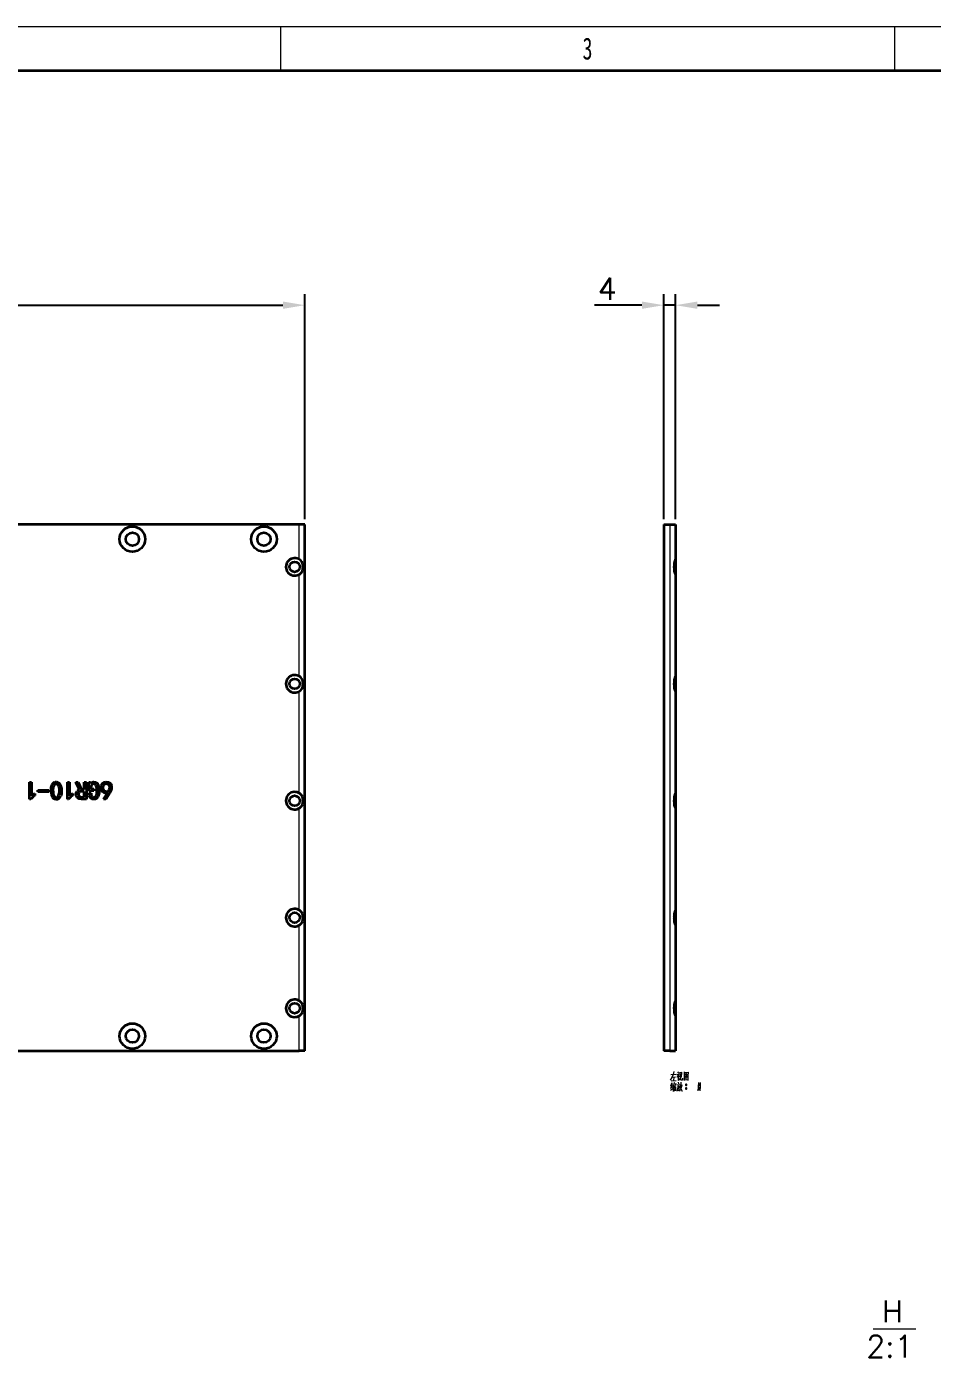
# Model space of a CAD drawing. Header units: millimetres. Extents: x -631 to 3210, y -561 to 2288.
# Drawn here: x -296.8 to 12.9, y -9.8 to 445.5 of the extents above; entities that cross this region are included whole.
import ezdxf
from ezdxf.enums import TextEntityAlignment as Align

# ---------------------------------------------------------------- set-up
doc = ezdxf.new("R2010")
doc.units = ezdxf.units.MM
doc.header["$PDSIZE"] = -5
doc.layers.get('0').update_dxf_attribs({"lineweight": 18})
for name, color, linetype, lineweight in [('尺寸线层', 3, 'Continuous', 18), ('粗实线层', 7, 'Continuous', 35), ('细实线层', 7, 'Continuous', 18)]:
    doc.layers.add(name, color=color, linetype=linetype, lineweight=lineweight)
doc.styles.get("Standard").update_dxf_attribs({"font": 'txt.shx', "bigfont": 'gbcbig.shx'})
doc.styles.add('标准', font='', dxfattribs={"width": 0.667})
doc.styles.get('标准').set_extended_font_data('宋体')
doc.dimstyles.get("Standard").update_dxf_attribs({"dimscale": 3, "dimtxt": 0.18, "dimasz": 0.18, "dimexe": 0.18, "dimexo": 0.0625, "dimgap": 0.09, "dimtad": 0, "dimtih": 1, "dimtoh": 1, "dimdec": 4, "dimzin": 0, "dimdsep": 46, "dimtxsty": 'Standard', "dimcen": 0.09, "dimdle": 0.36, "dimadec": 0, "dimazin": 0, "dimtfac": 1, "dimtdec": 4, "dimtofl": 0, "dimtmove": 0, "dimatfit": 3, "dimfxl": 1, "dimtolj": 1, "dimtzin": 0, "dimarcsym": 0})

# ---------------------------------------------------------------- blocks, each defined once
blk = doc.blocks.new('*X1')
at = {"layer": '粗实线层'}
blk.add_line((-185, 143.5), (205, 143.5), dxfattribs=at)
at = {"layer": '细实线层'}
for p, q in [((-210, 148.5), (210, 148.5)), ((-70, 148.5), (-70, 143.5)), ((0, 148.5), (0, 143.5))]:
    blk.add_line(p, q, dxfattribs=at)
at = {"layer": '尺寸线层', "style": '标准'}
for tag, height, width, p in [('T1', 2.5, 0.667, (-175, 146)), ('T2', 2.5, 0.667, (-105, 146)), ('T3', 2.5, 0.667, (-35, 146)), ('T4', 2.5, 0.667, (35, 146)), ('T5', 2.5, 0.667, (105, 146)), ('T6', 2.5, 0.667, (175, 146)), ('R1', 2.5, 0.667, (207.5, 111.38)), ('SQE', 3.5, 0.667, (-188.18, 80.99)), ('试制车间', 3.5, 0.28375, (-188.18, 73.99)), ('涂装车间（装配）', 3.5, 0.147264, (-188.18, 66.99)), ('涂装车间（涂装）', 3.5, 0.147264, (-188.18, 59.99)), ('国际内装车间', 3.5, 0.189302, (-188.18, 52.99)), ('地铁复合车间', 3.5, 0.186278, (-188.18, 46.02)), ('屏蔽门车间', 3.5, 0.225254, (-188.18, 39.14)), ('R2', 2.5, 0.667, (207.5, 37.12)), ('电器车间', 3.5, 0.292284, (-188.18, 32.21)), ('玻璃钢车间', 3.5, 0.225603, (-188.18, 25.29)), ('城轨内装车间', 3.5, 0.186278, (-188.18, 18.29)), ('不锈钢箱体车间', 3.5, 0.15932, (-188.18, 11.29)), ('门系统总装车间', 3.5, 0.161527, (-188.18, 4.29)), ('座椅厨房车间', 3.5, 0.186516, (-188.18, -2.71)), ('碳钢车间', 3.5, 0.28375, (-188.18, -9.71)), ('铝不锈钢车间', 3.5, 0.186397, (-188.18, -16.71)), ('风挡车间', 3.5, 0.284026, (-188.18, -23.71)), ('风道车间', 3.5, 0.284026, (-188.18, -30.71)), ('动车内装车间', 3.5, 0.186397, (-188.18, -37.71)), ('R3', 2.5, 0.667, (207.5, -37.12)), ('采购部', 3.5, 0.378308, (-188.18, -44.71)), ('检修服务部', 3.5, 0.223014, (-188.18, -51.71)), ('品管部', 3.5, 0.389426, (-188.18, -58.71)), ('生产保障部', 3.5, 0.223356, (-188.18, -65.71)), ('工业化部', 3.5, 0.281557, (-188.18, -72.71)), ('研发部', 3.5, 0.3788, (-188.18, -79.71)), ('旧底图总号', 3, 0.667, (-197.5, -100.5)), ('R4', 2.5, 0.667, (207.5, -111.38)), ('底图总号', 3, 0.667, (-197.5, -113.5)), ('签字', 3, 0.667, (-197.5, -126.5)), ('日期', 3, 0.667, (-197.5, -139.5)), ('B1', 2.5, 0.667, (-175, -146)), ('B2', 2.5, 0.667, (-105, -146)), ('B3', 2.5, 0.667, (-35, -146)), ('B4', 2.5, 0.667, (35, -146)), ('B5', 2.5, 0.667, (105, -146)), ('B6', 2.5, 0.667, (175, -146))]:
    blk.add_attdef(tag, text='', height=height, dxfattribs=dict(at, width=width)).set_placement(p, align=Align.MIDDLE_CENTER)
at = {"layer": '尺寸线层', "style": '标准', "width": 0.667}
blk.add_attdef('图号', text='', height=5.33, rotation=180, dxfattribs=at).set_placement((-160, 138.5), align=Align.MIDDLE_CENTER)
blk = doc.blocks.new('*X21')
at = {"layer": 'Defpoints', "color": 0, "transparency": 16777216}
for p in [(-201.65, 350.2), (-501.65, 275.18), (-201.65, 275.18)]:
    blk.add_point(p, dxfattribs=at)
at = {"layer": '尺寸线层', "color": 0, "linetype": 'Continuous', "lineweight": -2, "transparency": 16777216}
for p, q in [((-501.65, 277.05), (-501.65, 353.95)), ((-201.65, 277.05), (-201.65, 353.95)), ((-494.15, 350.2), (-209.15, 350.2))]:
    blk.add_line(p, q, dxfattribs=at)
at = {"layer": '尺寸线层', "color": 0, "transparency": 16777216}
for points in [[(-494.15, 351.45), (-494.15, 348.95), (-501.65, 350.2)], [(-209.15, 351.45), (-209.15, 348.95), (-201.65, 350.2)]]:
    blk.add_solid(points, dxfattribs=at)
at = {"layer": '尺寸线层', "color": 0, "transparency": 16777216, "insert": (-351.65, 355.82), "char_height": 7.5, "width": 38.5714, "attachment_point": 5, "bg_fill": 3, "box_fill_scale": 1.1, "bg_fill_color": 256, "bg_fill_true_color": 13158600, "bg_fill_transparency": 0}
blk.add_mtext('\\A1;300', dxfattribs=at)
blk = doc.blocks.new('*X23')
at = {"layer": 'Defpoints', "color": 0, "transparency": 16777216}
for p in [(-74.9, 350.2), (-78.9, 275.18), (-74.9, 275.18)]:
    blk.add_point(p, dxfattribs=at)
at = {"layer": '尺寸线层', "color": 0, "linetype": 'Continuous', "lineweight": -2, "transparency": 16777216}
for p, q in [((-78.9, 277.05), (-78.9, 353.95)), ((-74.9, 277.05), (-74.9, 353.95)), ((-86.4, 350.2), (-102.65, 350.2)), ((-74.9, 350.2), (-78.9, 350.2)), ((-67.4, 350.2), (-59.9, 350.2))]:
    blk.add_line(p, q, dxfattribs=at)
at = {"layer": '尺寸线层', "color": 0, "transparency": 16777216}
for points in [[(-86.4, 351.45), (-86.4, 348.95), (-78.9, 350.2)], [(-67.4, 351.45), (-67.4, 348.95), (-74.9, 350.2)]]:
    blk.add_solid(points, dxfattribs=at)
at = {"layer": '尺寸线层', "color": 0, "transparency": 16777216, "insert": (-98.27, 355.82), "char_height": 7.5, "width": 15, "attachment_point": 5, "bg_fill": 3, "box_fill_scale": 1.1, "bg_fill_color": 256, "bg_fill_true_color": 13158600, "bg_fill_transparency": 0}
blk.add_mtext('\\A1;4', dxfattribs=at)
blk = doc.blocks.new('*X71')
at = {"layer": '细实线层', "color": 0}
blk.add_line((-1365.31, 1119.74), (-1350.67, 1119.74), dxfattribs=at)
at = {"layer": '尺寸线层', "color": 0, "char_height": 7.5}
for s, insert, width, attachment_point in [('H', (-1358.7, 1121.99), 9.6429, 8), ('2:1', (-1359.6, 1117.49), 21.9643, 2)]:
    blk.add_mtext(s, dxfattribs=dict(at, insert=insert, width=width, attachment_point=attachment_point))

msp = doc.modelspace()

# ---------------------------------------------------------------- linework, layer by layer
at = {"color": 7, "lineweight": 35}
for p, q in [((-203.652, 275.176), (-499.652, 275.176)), ((-201.652, 95.176), (-201.652, 275.176)), ((-78.896, 275.176), (-78.896, 95.176)), ((-74.896, 258.078), (-74.896, 223.274)), ((-74.896, 218.078), (-74.896, 183.274)), ((-74.896, 178.078), (-74.896, 143.274)), ((-74.896, 138.078), (-74.896, 112.274)), ((-499.652, 95.176), (-203.652, 95.176))]:
    msp.add_line(p, q, dxfattribs=at)
at = {"color": 7, "lineweight": 13, "ltscale": 0.297548}
for p, q in [((-203.652, 263.274), (-203.652, 275.176)), ((-203.652, 95.176), (-203.652, 107.078))]:
    msp.add_line(p, q, dxfattribs=at)
at = {"color": 7, "lineweight": 35, "ltscale": 0.05}
for p, q in [((-201.652, 275.176), (-203.652, 275.176)), ((-78.896, 275.176), (-76.896, 275.176)), ((-76.896, 275.176), (-74.896, 275.176)), ((-201.652, 95.176), (-203.652, 95.176)), ((-76.896, 95.176), (-78.896, 95.176)), ((-76.896, 95.176), (-74.896, 95.176))]:
    msp.add_line(p, q, dxfattribs=at)
at = {"color": 7, "lineweight": 13}
for p, q in [((-76.896, 275.176), (-76.896, 95.176)), ((-203.652, 223.274), (-203.652, 258.078)), ((-203.652, 183.274), (-203.652, 218.078)), ((-203.652, 143.274), (-203.652, 178.078)), ((-203.652, 112.274), (-203.652, 138.078))]:
    msp.add_line(p, q, dxfattribs=at)
at = {"color": 7, "lineweight": 35, "ltscale": 0.297548}
for p, q in [((-74.896, 275.176), (-74.896, 263.274)), ((-74.896, 107.078), (-74.896, 95.176))]:
    msp.add_line(p, q, dxfattribs=at)
at = {"color": 7, "lineweight": 35, "ltscale": 0.03269}
for p, q in [((-75.296, 260.676), (-75.296, 261.983)), ((-75.296, 259.368), (-75.296, 260.676)), ((-75.296, 220.676), (-75.296, 221.983)), ((-75.296, 219.368), (-75.296, 220.676)), ((-75.296, 180.676), (-75.296, 181.983)), ((-75.296, 179.368), (-75.296, 180.676)), ((-75.296, 140.676), (-75.296, 141.983)), ((-75.296, 139.368), (-75.296, 140.676)), ((-75.296, 109.676), (-75.296, 110.983)), ((-75.296, 108.368), (-75.296, 109.676))]:
    msp.add_line(p, q, dxfattribs=at)
at = {"color": 7, "lineweight": 35, "ltscale": 0.064951}
for p, q in [((-74.896, 263.274), (-74.896, 260.676)), ((-74.896, 223.274), (-74.896, 220.676)), ((-74.896, 183.274), (-74.896, 180.676)), ((-74.896, 143.274), (-74.896, 140.676)), ((-74.896, 112.274), (-74.896, 109.676))]:
    msp.add_line(p, q, dxfattribs=at)
at = {"color": 7, "lineweight": 35, "ltscale": 0.064952}
for p, q in [((-74.896, 260.676), (-74.896, 258.078)), ((-74.896, 220.676), (-74.896, 218.078)), ((-74.896, 180.676), (-74.896, 178.078)), ((-74.896, 140.676), (-74.896, 138.078)), ((-74.896, 109.676), (-74.896, 107.078))]:
    msp.add_line(p, q, dxfattribs=at)
at = {"color": 7, "lineweight": 35, "ltscale": 0.016858}
for p, q in [((-295.798, 186.973), (-295.124, 186.973)), ((-282.854, 186.973), (-282.18, 186.973))]:
    msp.add_line(p, q, dxfattribs=at)
at = {"color": 7, "lineweight": 35, "ltscale": 0.144943}
for p, q in [((-295.798, 181.176), (-295.798, 186.973)), ((-282.854, 181.176), (-282.854, 186.973))]:
    msp.add_line(p, q, dxfattribs=at)
at = {"color": 7, "lineweight": 35, "ltscale": 0.116292}
for p, q in [((-295.124, 186.973), (-295.124, 182.322)), ((-282.18, 186.973), (-282.18, 182.322))]:
    msp.add_line(p, q, dxfattribs=at)
at = {"color": 7, "lineweight": 35, "ltscale": 0.072358}
msp.add_line((-278.742, 184.412), (-280.023, 187.007), dxfattribs=at)
at = {"color": 7, "lineweight": 35, "ltscale": 0.020227}
msp.add_line((-280.023, 187.007), (-279.214, 187.007), dxfattribs=at)
at = {"color": 7, "lineweight": 35, "ltscale": 0.069346}
msp.add_line((-279.214, 187.007), (-278, 184.513), dxfattribs=at)
at = {"color": 7, "lineweight": 35, "ltscale": 0.06236}
msp.add_line((-277.124, 184.513), (-277.124, 187.007), dxfattribs=at)
at = {"color": 7, "lineweight": 35, "ltscale": 0.019385}
msp.add_line((-277.124, 187.007), (-276.349, 187.007), dxfattribs=at)
at = {"color": 7, "lineweight": 35, "ltscale": 0.144101}
msp.add_line((-276.349, 187.007), (-276.349, 181.243), dxfattribs=at)
at = {"color": 7, "lineweight": 35, "ltscale": 0.074157}
msp.add_line((-275.506, 184.108), (-275.506, 187.074), dxfattribs=at)
at = {"color": 7, "lineweight": 35, "ltscale": 0.014319}
msp.add_line((-275.506, 187.074), (-274.933, 187.074), dxfattribs=at)
at = {"color": 7, "lineweight": 35, "ltscale": 0.012066}
msp.add_line((-274.933, 187.074), (-274.832, 186.603), dxfattribs=at)
at = {"color": 7, "lineweight": 35, "ltscale": 0.016012}
for p, q in [((-294.012, 183.164), (-294.012, 182.524)), ((-281.068, 183.164), (-281.068, 182.524))]:
    msp.add_line(p, q, dxfattribs=at)
at = {"color": 7, "lineweight": 35, "ltscale": 0.013483}
for p, q in [((-292.933, 183.771), (-292.933, 184.31)), ((-289.09, 184.31), (-289.09, 183.771))]:
    msp.add_line(p, q, dxfattribs=at)
at = {"color": 7, "lineweight": 35, "ltscale": 0.096069}
for p, q in [((-292.933, 184.31), (-289.09, 184.31)), ((-289.09, 183.771), (-292.933, 183.771))]:
    msp.add_line(p, q, dxfattribs=at)
at = {"color": 7, "lineweight": 35, "ltscale": 0.023596}
msp.add_line((-277.124, 183.872), (-278.068, 183.872), dxfattribs=at)
at = {"color": 7, "lineweight": 35, "ltscale": 0.021912}
msp.add_line((-278, 184.513), (-277.124, 184.513), dxfattribs=at)
at = {"color": 7, "lineweight": 35, "ltscale": 0.049719}
msp.add_line((-277.124, 181.883), (-277.124, 183.872), dxfattribs=at)
at = {"color": 7, "lineweight": 35, "ltscale": 0.042969}
msp.add_line((-273.787, 184.108), (-275.506, 184.108), dxfattribs=at)
at = {"color": 7, "lineweight": 35, "ltscale": 0.01853}
msp.add_line((-275.506, 183.232), (-274.765, 183.232), dxfattribs=at)
at = {"color": 7, "lineweight": 35, "ltscale": 0.00927}
msp.add_line((-274.832, 185.119), (-274.832, 184.749), dxfattribs=at)
at = {"color": 7, "lineweight": 35, "ltscale": 0.026123}
msp.add_line((-274.832, 184.749), (-273.787, 184.749), dxfattribs=at)
at = {"color": 7, "lineweight": 35, "ltscale": 0.016011}
msp.add_line((-273.787, 184.749), (-273.787, 184.108), dxfattribs=at)
at = {"color": 7, "lineweight": 35, "ltscale": 0.065921}
msp.add_line((-270.483, 181.176), (-269.068, 183.4), dxfattribs=at)
at = {"color": 7, "lineweight": 35, "ltscale": 0.064054}
msp.add_line((-268.326, 183.333), (-269.708, 181.176), dxfattribs=at)
at = {"color": 7, "lineweight": 35, "ltscale": 0.01012}
for p, q in [((-295.394, 181.176), (-295.798, 181.176)), ((-282.45, 181.176), (-282.854, 181.176))]:
    msp.add_line(p, q, dxfattribs=at)
at = {"color": 7, "lineweight": 35, "ltscale": 0.042139}
msp.add_line((-276.349, 181.243), (-278.034, 181.243), dxfattribs=at)
at = {"color": 7, "lineweight": 35, "ltscale": 0.018542}
msp.add_line((-277.866, 181.883), (-277.124, 181.883), dxfattribs=at)
at = {"color": 7, "lineweight": 35, "ltscale": 0.019373}
msp.add_line((-269.708, 181.176), (-270.483, 181.176), dxfattribs=at)
at = {"color": 7, "lineweight": 35}
for points in [[(-75.296, 261.983), (-75.128, 262.429), (-74.982, 262.839), (-74.907, 263.141), (-74.896, 263.274)], [(-74.896, 258.078), (-74.908, 258.21), (-74.982, 258.513), (-75.236, 259.205), (-75.296, 259.368)], [(-75.296, 221.983), (-75.128, 222.429), (-74.982, 222.839), (-74.907, 223.141), (-74.896, 223.274)], [(-74.896, 218.078), (-74.908, 218.21), (-74.982, 218.513), (-75.236, 219.205), (-75.296, 219.368)], [(-288.113, 186.131), (-287.925, 186.447), (-287.684, 186.723), (-287.491, 186.872), (-287.273, 186.982)], [(-287.273, 186.982), (-287.045, 187.055), (-286.81, 187.094), (-286.572, 187.09), (-286.34, 187.039), (-286.12, 186.947)], [(-286.12, 186.947), (-285.731, 186.701), (-285.562, 186.547), (-285.42, 186.367), (-285.315, 186.164)], [(-274.832, 186.603), (-274.682, 186.77), (-274.394, 186.94)], [(-273.787, 187.074), (-273.348, 187.011), (-272.946, 186.827), (-272.711, 186.647), (-272.506, 186.434)], [(-270.753, 186.704), (-270.464, 186.902), (-270.138, 187.027), (-269.675, 187.091)], [(-269.675, 187.091), (-269.185, 187.072), (-268.944, 187.026), (-268.495, 186.839)], [(-268.495, 186.839), (-268.236, 186.647), (-268.023, 186.407), (-267.821, 186.03)], [(-294.012, 182.524), (-294.624, 182.045), (-295.161, 181.486), (-295.394, 181.176)], [(-295.124, 182.322), (-294.53, 182.821), (-294.012, 183.164)], [(-288.45, 184.58), (-288.387, 185.216), (-288.236, 185.836), (-288.113, 186.131)], [(-287.034, 186.367), (-287.334, 186.13), (-287.535, 185.804), (-287.607, 185.625)], [(-287.431, 182.225), (-287.222, 181.966), (-287.086, 181.869), (-286.931, 181.805), (-286.765, 181.782)], [(-286.225, 186.232), (-286.527, 186.399), (-286.697, 186.435), (-286.87, 186.424), (-287.034, 186.367)], [(-286.765, 181.782), (-286.507, 181.825), (-286.275, 181.944), (-286.031, 182.193)], [(-285.686, 185.221), (-285.819, 185.67), (-285.922, 185.88), (-286.056, 186.071), (-286.225, 186.232)], [(-285.618, 183.569), (-285.579, 184.067), (-285.582, 184.566), (-285.615, 184.896), (-285.686, 185.221)], [(-285.315, 186.164), (-285.109, 185.689), (-284.978, 185.187)], [(-284.894, 183.77), (-284.938, 183.194), (-285.054, 182.629), (-285.146, 182.355)], [(-284.978, 185.187), (-284.923, 184.814), (-284.889, 184.055), (-284.894, 183.77)], [(-281.068, 182.524), (-281.68, 182.045), (-282.217, 181.486), (-282.45, 181.176)], [(-282.18, 182.322), (-281.586, 182.821), (-281.068, 183.164)], [(-279.854, 182.895), (-279.829, 183.23), (-279.744, 183.554), (-279.646, 183.756), (-279.516, 183.939)], [(-279.349, 181.648), (-279.541, 181.838), (-279.686, 182.065), (-279.785, 182.326), (-279.838, 182.599), (-279.854, 182.895)], [(-278.776, 183.67), (-278.9, 183.554), (-278.988, 183.407), (-279.071, 183.072), (-279.079, 182.895)], [(-279.079, 182.895), (-279.054, 182.649), (-278.971, 182.417), (-278.776, 182.153)], [(-278.776, 182.153), (-278.615, 182.045), (-278.437, 181.968), (-278.06, 181.892), (-277.866, 181.883)], [(-275.068, 181.749), (-275.294, 182.162), (-275.44, 182.609), (-275.506, 183.232)], [(-274.562, 186.131), (-274.677, 185.952), (-274.753, 185.753), (-274.8, 185.545), (-274.832, 185.119)], [(-274.765, 183.232), (-274.747, 182.907), (-274.689, 182.588), (-274.528, 182.187)], [(-273.888, 186.434), (-274.116, 186.408), (-274.329, 186.325), (-274.562, 186.131)], [(-274.528, 182.187), (-274.367, 182.009), (-274.166, 181.882), (-273.854, 181.816)], [(-273.113, 185.962), (-273.222, 186.117), (-273.356, 186.251), (-273.518, 186.354), (-273.698, 186.415), (-273.888, 186.434)], [(-273.854, 181.816), (-273.645, 181.84), (-273.448, 181.916), (-273.278, 182.04), (-273.14, 182.2), (-273.032, 182.383)], [(-272.776, 184.243), (-272.806, 184.954), (-272.871, 185.377), (-273.003, 185.782), (-273.113, 185.962)], [(-273.032, 182.383), (-272.951, 182.579), (-272.853, 182.99), (-272.807, 183.366), (-272.776, 184.243)], [(-271.967, 184.31), (-271.98, 183.821), (-272.025, 183.335), (-272.105, 182.892), (-272.232, 182.461), (-272.48, 181.956)], [(-271.427, 185.018), (-271.375, 185.61), (-271.298, 185.897)], [(-270.513, 183.475), (-270.922, 183.774), (-271.091, 183.962), (-271.225, 184.176)], [(-270.381, 186.13), (-270.514, 185.94), (-270.609, 185.731), (-270.708, 185.283), (-270.72, 185.052)], [(-270.72, 185.052), (-270.706, 184.831), (-270.66, 184.614), (-270.572, 184.411), (-270.442, 184.232), (-270.273, 184.086)], [(-269.068, 183.4), (-269.654, 183.311), (-269.932, 183.311), (-270.205, 183.353), (-270.513, 183.475)], [(-269.54, 186.468), (-269.729, 186.472), (-269.916, 186.441), (-270.09, 186.37), (-270.246, 186.263), (-270.381, 186.13)], [(-270.273, 184.086), (-270.012, 183.951), (-269.728, 183.88), (-269.337, 183.872)], [(-269.337, 183.872), (-268.985, 183.993), (-268.694, 184.221), (-268.59, 184.375)], [(-268.59, 184.375), (-268.442, 184.739), (-268.386, 185.126), (-268.394, 185.322)], [(-75.296, 181.983), (-75.128, 182.429), (-74.982, 182.839), (-74.907, 183.141), (-74.896, 183.274)], [(-286.765, 181.142), (-287.12, 181.191), (-287.445, 181.338), (-287.634, 181.484), (-287.8, 181.656)], [(-278.034, 181.243), (-278.593, 181.299), (-278.862, 181.376), (-279.116, 181.492), (-279.349, 181.648)], [(-273.854, 181.176), (-274.132, 181.198), (-274.401, 181.267), (-274.652, 181.385), (-274.876, 181.549), (-275.068, 181.749)], [(-272.48, 181.956), (-272.675, 181.697), (-272.893, 181.49), (-273.137, 181.335), (-273.408, 181.232), (-273.854, 181.176)], [(-74.896, 178.078), (-74.908, 178.21), (-74.982, 178.513), (-75.236, 179.205), (-75.296, 179.368)], [(-75.296, 141.983), (-75.128, 142.429), (-74.982, 142.839), (-74.907, 143.141), (-74.896, 143.274)], [(-74.896, 138.078), (-74.908, 138.21), (-74.982, 138.513), (-75.236, 139.205), (-75.296, 139.368)], [(-75.296, 110.983), (-75.128, 111.429), (-74.982, 111.839), (-74.907, 112.141), (-74.896, 112.274)], [(-74.896, 107.078), (-74.908, 107.21), (-74.982, 107.513), (-75.236, 108.205), (-75.296, 108.368)]]:
    msp.add_lwpolyline(points, dxfattribs=at)
at = {"color": 7, "lineweight": 13}
for points in [[(-76.536, 86.986), (-74.716, 87.126)], [(-75.731, 87.056), (-76.186, 86.006)], [(-75.521, 88.001), (-75.731, 87.056)], [(-73.841, 87.231), (-74.016, 86.741), (-74.506, 86.006)], [(-74.471, 87.021), (-73.911, 87.091)], [(-74.191, 87.896), (-73.911, 87.476)], [(-74.016, 86.741), (-74.016, 84.956)], [(-74.016, 86.566), (-73.701, 86.251)], [(-73.421, 87.861), (-73.421, 86.181)], [(-72.756, 87.686), (-73.421, 87.616)], [(-73.106, 87.266), (-73.211, 86.216)], [(-72.826, 86.111), (-72.756, 87.791)], [(-71.986, 87.896), (-71.986, 86.426), (-71.986, 84.921)], [(-71.986, 87.861), (-71.986, 86.461), (-71.986, 85.061)], [(-70.516, 87.721), (-71.986, 87.581)], [(-71.216, 87.441), (-71.776, 86.636)], [(-71.461, 86.881), (-70.761, 86.146)], [(-71.426, 87.091), (-70.971, 87.161)], [(-71.426, 86.391), (-71.216, 86.671)], [(-71.216, 86.671), (-70.866, 87.301)], [(-70.551, 85.096), (-70.551, 86.461), (-70.516, 87.861)], [(-76.186, 86.006), (-76.746, 85.131)], [(-76.676, 81.701), (-75.976, 82.086)], [(-76.221, 83.136), (-76.641, 82.996)], [(-76.151, 84.151), (-76.606, 83.066)], [(-76.571, 82.366), (-76.046, 82.541)], [(-76.081, 83.381), (-76.536, 82.366)], [(-76.431, 84.886), (-74.716, 84.991)], [(-75.766, 82.856), (-76.081, 82.366)], [(-76.046, 86.076), (-74.961, 86.181)], [(-75.836, 83.836), (-75.941, 83.276)], [(-75.836, 83.696), (-74.786, 83.836)], [(-75.591, 83.416), (-75.766, 82.856)], [(-75.731, 82.926), (-75.731, 81.211)], [(-75.521, 86.111), (-75.556, 84.921)], [(-75.521, 83.136), (-74.821, 83.241)], [(-75.451, 84.326), (-75.276, 83.941)], [(-75.451, 82.716), (-75.416, 81.316)], [(-75.451, 82.611), (-74.926, 82.681)], [(-75.416, 82.051), (-75.031, 82.121)], [(-75.206, 83.171), (-75.276, 82.611)], [(-74.891, 82.786), (-74.961, 81.386)], [(-74.751, 83.941), (-74.891, 83.486)], [(-73.981, 83.556), (-74.086, 82.646), (-74.191, 82.226), (-74.506, 81.351)], [(-74.471, 83.486), (-73.421, 83.626)], [(-73.666, 83.066), (-73.771, 82.226), (-73.911, 81.386), (-74.121, 81.666)], [(-74.051, 82.891), (-73.666, 82.961)], [(-73.981, 84.396), (-73.876, 83.836)], [(-73.911, 84.956), (-73.631, 85.236)], [(-73.631, 85.236), (-73.386, 85.586)], [(-73.281, 83.066), (-73.456, 82.506)], [(-73.211, 86.216), (-73.386, 85.586)], [(-73.351, 82.821), (-72.791, 81.386)], [(-73.141, 83.696), (-73.281, 83.066)], [(-73.001, 82.436), (-73.281, 81.806)], [(-73.211, 83.311), (-72.511, 83.451)], [(-73.071, 84.431), (-73.141, 83.696)], [(-73.071, 85.236), (-73.071, 86.321)], [(-72.931, 85.131), (-73.071, 85.236)], [(-72.791, 83.381), (-73.001, 82.436)], [(-72.511, 85.131), (-72.931, 85.131)], [(-72.511, 85.761), (-72.511, 85.131)], [(-71.986, 85.166), (-70.621, 85.271)], [(-71.916, 85.971), (-71.426, 86.391)], [(-71.461, 85.796), (-71.111, 85.411)], [(-71.461, 83.521), (-71.076, 83.521)], [(-71.461, 82.261), (-71.076, 82.261)], [(-71.426, 83.626), (-71.111, 83.626)], [(-71.426, 83.381), (-71.111, 83.381)], [(-71.426, 82.366), (-71.111, 82.366)], [(-71.426, 82.121), (-71.111, 82.121)], [(-71.356, 86.181), (-71.111, 85.901)], [(-70.761, 86.146), (-70.586, 86.181)], [(-70.551, 84.991), (-70.551, 85.096), (-70.621, 85.271)], [(-67.016, 84.256), (-67.121, 82.856), (-67.226, 81.456)], [(-67.016, 83.521), (-66.631, 83.521)], [(-67.016, 82.261), (-66.631, 82.261)], [(-66.981, 83.626), (-66.666, 83.626)], [(-66.981, 83.381), (-66.666, 83.381)], [(-66.981, 82.366), (-66.666, 82.366)], [(-66.981, 82.121), (-66.666, 82.121)], [(-66.421, 84.256), (-66.526, 82.856), (-66.631, 81.456)], [(-74.961, 81.561), (-75.381, 81.491)], [(-73.281, 81.806), (-73.666, 81.281)], [(-72.791, 81.386), (-72.476, 81.386)]]:
    msp.add_lwpolyline(points, dxfattribs=at)
for points in [[(-71.356, 83.311), (-71.181, 83.311), (-71.076, 83.416), (-71.076, 83.591), (-71.181, 83.696), (-71.356, 83.696), (-71.461, 83.591), (-71.461, 83.416)], [(-71.356, 82.051), (-71.181, 82.051), (-71.076, 82.156), (-71.076, 82.331), (-71.181, 82.436), (-71.356, 82.436), (-71.461, 82.331), (-71.461, 82.156)], [(-66.911, 83.311), (-66.736, 83.311), (-66.631, 83.416), (-66.631, 83.591), (-66.736, 83.696), (-66.911, 83.696), (-67.016, 83.591), (-67.016, 83.416)], [(-66.911, 82.051), (-66.736, 82.051), (-66.631, 82.156), (-66.631, 82.331), (-66.736, 82.436), (-66.911, 82.436), (-67.016, 82.331), (-67.016, 82.156)]]:
    msp.add_lwpolyline(points, close=True, dxfattribs=at)
at = {"color": 7, "lineweight": 35}
for centre, radius in [((-260.652, 270.176), 4.35), ((-215.652, 270.176), 4.35), ((-260.652, 270.176), 2.25), ((-215.652, 270.176), 2.25), ((-205.152, 260.676), 1.75), ((-205.152, 220.676), 1.75), ((-205.152, 180.676), 1.75), ((-205.152, 140.676), 1.75), ((-205.152, 109.676), 1.75), ((-260.652, 100.176), 4.35), ((-260.652, 100.176), 2.25), ((-215.652, 100.176), 4.35), ((-215.652, 100.176), 2.25)]:
    msp.add_circle(centre, radius, dxfattribs=at)
for centre, radius, start, end in [((-205.152, 260.676), 3, 25.84193, 334.15807), ((-207.431, 260.701), 5.141, 359.72118, 14.44785), ((-207.396, 260.646), 5.108, 345.50244, 0.32701), ((-68.827, 260.641), 6.607, 168.27881, 179.69937), ((-68.705, 260.723), 6.729, 180.40507, 191.61801), ((-205.152, 220.676), 3, 25.84193, 334.15807), ((-207.431, 220.701), 5.141, 359.72118, 14.44785), ((-207.396, 220.646), 5.108, 345.50244, 0.32701), ((-68.827, 220.641), 6.607, 168.27881, 179.69937), ((-68.705, 220.723), 6.729, 180.40507, 191.61801), ((-273.814, 185.754), 1.32, 88.79852, 116.03531), ((-269.529, 185.291), 1.869, 130.91, 161.10191), ((-280.766, 184.1), 7.698, 176.42208, 189.23214), ((-285.893, 183.28), 2.505, 189.55032, 220.42563), ((-275.434, 184.521), 12.376, 180.50578, 186.13422), ((-284.28, 184.451), 3.528, 160.56305, 180.64251), ((-285.383, 183.409), 2.367, 185.11141, 210.03321), ((-287.166, 183.195), 2.187, 308.77252, 337.4295), ((-278.405, 182.989), 1.461, 103.33327, 139.49268), ((-278.097, 182.624), 1.248, 88.67658, 122.99034), ((-269.599, 185.013), 1.829, 179.82183, 207.23356), ((-269.53, 185.353), 1.115, 44.21406, 90.49879), ((-269.508, 185.331), 1.115, 359.50122, 45.78593), ((-280.093, 190.491), 13.773, 328.6882, 332.70696), ((-269.771, 184.995), 2.085, 336.84245, 0.62815), ((-269.78, 185.256), 2.107, 353.51721, 21.53904), ((-205.152, 180.676), 3, 25.84193, 334.15807), ((-286.744, 182.609), 1.467, 269.19683, 310.25568), ((-207.431, 180.701), 5.141, 359.72118, 14.44785), ((-207.396, 180.646), 5.108, 345.50244, 0.32701), ((-68.827, 180.641), 6.607, 168.27881, 179.69937), ((-68.705, 180.723), 6.729, 180.40507, 191.61801), ((-205.152, 140.676), 3, 25.84193, 334.15807), ((-207.431, 140.701), 5.141, 359.72118, 14.44785), ((-68.827, 140.641), 6.607, 168.27881, 179.69937), ((-207.396, 140.646), 5.108, 345.50244, 0.32701), ((-68.705, 140.723), 6.729, 180.40507, 191.61801), ((-205.152, 109.676), 3, 25.84193, 334.15807), ((-207.431, 109.701), 5.141, 359.72118, 14.44785), ((-207.396, 109.646), 5.108, 345.50244, 0.32701), ((-68.827, 109.641), 6.607, 168.27881, 179.69937), ((-68.705, 109.723), 6.729, 180.40507, 191.61801)]:
    msp.add_arc(centre, radius, start, end, dxfattribs=at)
for centre, major_axis, ratio, start_param, end_param in [((-292.182, 198.638), (5.752, -16.765), 0.19494, 0.1399001, 0.3915134), ((-1261.953, -1350.096), (-989.154, -1536.787), 0.0263974, 3.1003753, 3.1336109)]:
    msp.add_ellipse(centre, major_axis=major_axis, ratio=ratio, start_param=start_param, end_param=end_param, dxfattribs=at)

# ---------------------------------------------------------------- block references
ref = msp.add_blockref('*X1', (0, 0), dxfattribs=dict(xscale=3, yscale=3, zscale=3))
ref.add_attrib('T3', '3', dxfattribs={"layer": '尺寸线层', "height": 7.5, "style": '标准', "width": 0.667}).set_placement((-105, 438), align=Align.MIDDLE_CENTER)
msp.add_blockref('*X71', (1357.989, -1119.735))

# ---------------------------------------------------------------- next in the draw order: dimensions: what is measured, and where the dimension line sits
at = {"layer": '尺寸线层'}
dim = msp.add_linear_dim(base=(-201.652, 350.196), p1=(-501.652, 275.176), p2=(-201.652, 275.176), dimstyle='Standard', override={"dimtxt": 2.5, "dimasz": 2.5, "dimexe": 1.25, "dimexo": 0.625, "dimgap": 0.625, "dimtad": 1, "dimtih": 0, "dimtoh": 0, "dimdec": 2, "dimzin": 8, "dimdsep": 44, "dimsah": 1, "dimdle": 5, "dimtdec": 2, "dimtofl": 1, "dimatfit": 0, "dimtfill": 1, "dimtzin": 8}, dxfattribs=at)
dim.commit()
dim.dimension.update_dxf_attribs({"geometry": '*X21', "text_midpoint": (-351.652, 355.821)})
dim = msp.add_linear_dim(base=(-74.896, 350.196), p1=(-78.896, 275.176), p2=(-74.896, 275.176), dimstyle='Standard', override={"dimtxt": 2.5, "dimasz": 2.5, "dimexe": 1.25, "dimexo": 0.625, "dimgap": 0.625, "dimtad": 1, "dimtih": 0, "dimtoh": 0, "dimdec": 2, "dimzin": 8, "dimdsep": 44, "dimsah": 1, "dimdle": 5, "dimtdec": 2, "dimtofl": 1, "dimatfit": 0, "dimtfill": 1, "dimtzin": 8}, dxfattribs=at)
dim.commit()
dim.dimension.update_dxf_attribs({"geometry": '*X23', "text_midpoint": (-98.271, 350.196), "dimtype": 160})

doc.saveas('drawing.dxf')
